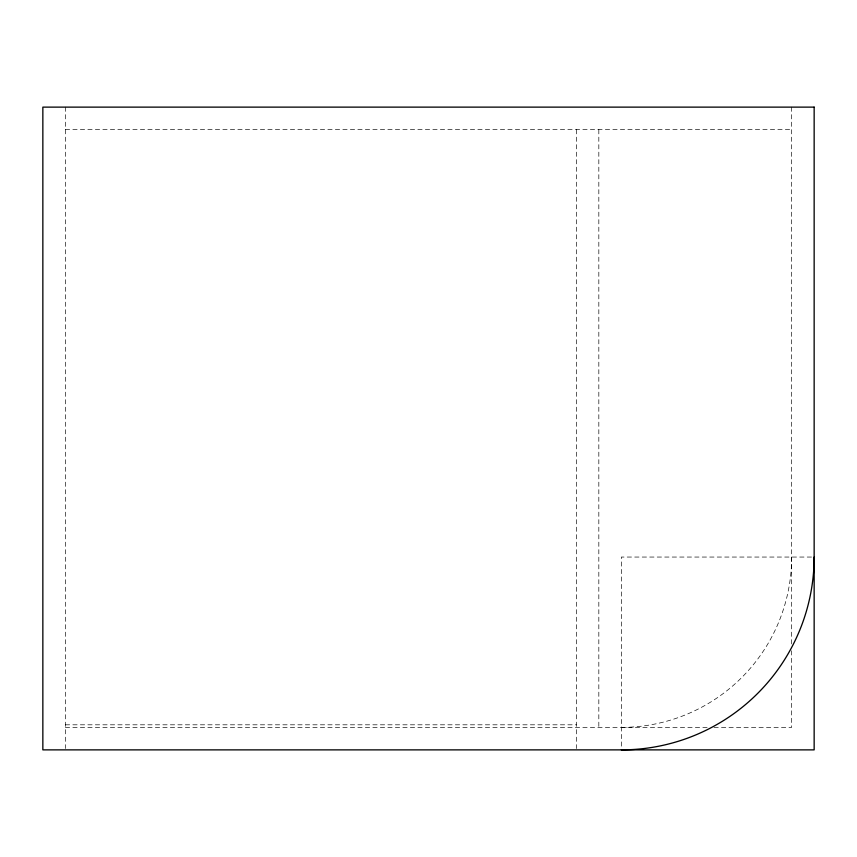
<?xml version="1.0" encoding="UTF-8"?>
<svg xmlns="http://www.w3.org/2000/svg" width="857" height="857" viewBox="0 0 857 857"><rect width="100%" height="100%" fill="white"/><g stroke="black" fill="none" stroke-linecap="round" stroke-linejoin="round"><path stroke-width="0.64" stroke-dasharray="4.29 3.21" d="M65.346 129.621L791.654 129.621M811.504 557.05L621.325 557.05L621.325 749.875M65.346 724.808L576.332 724.808M65.346 727.379L707.389 727.379M713.988 727.379L791.654 727.379L791.654 649.82M791.654 107.125L791.654 644.464M598.829 129.621L598.829 727.379M576.332 129.621L576.332 748.547M65.346 107.125L65.346 748.536M791.654 557.05A170.329 170.329 0 0 1 621.325 727.379"/><path stroke-width="1.29" d="M814.15 557.05A192.825 192.825 0 0 1 621.325 749.875M814.15 107.125L42.85 107.125L42.85 749.875L814.15 749.875L814.15 107.125"/></g></svg>
